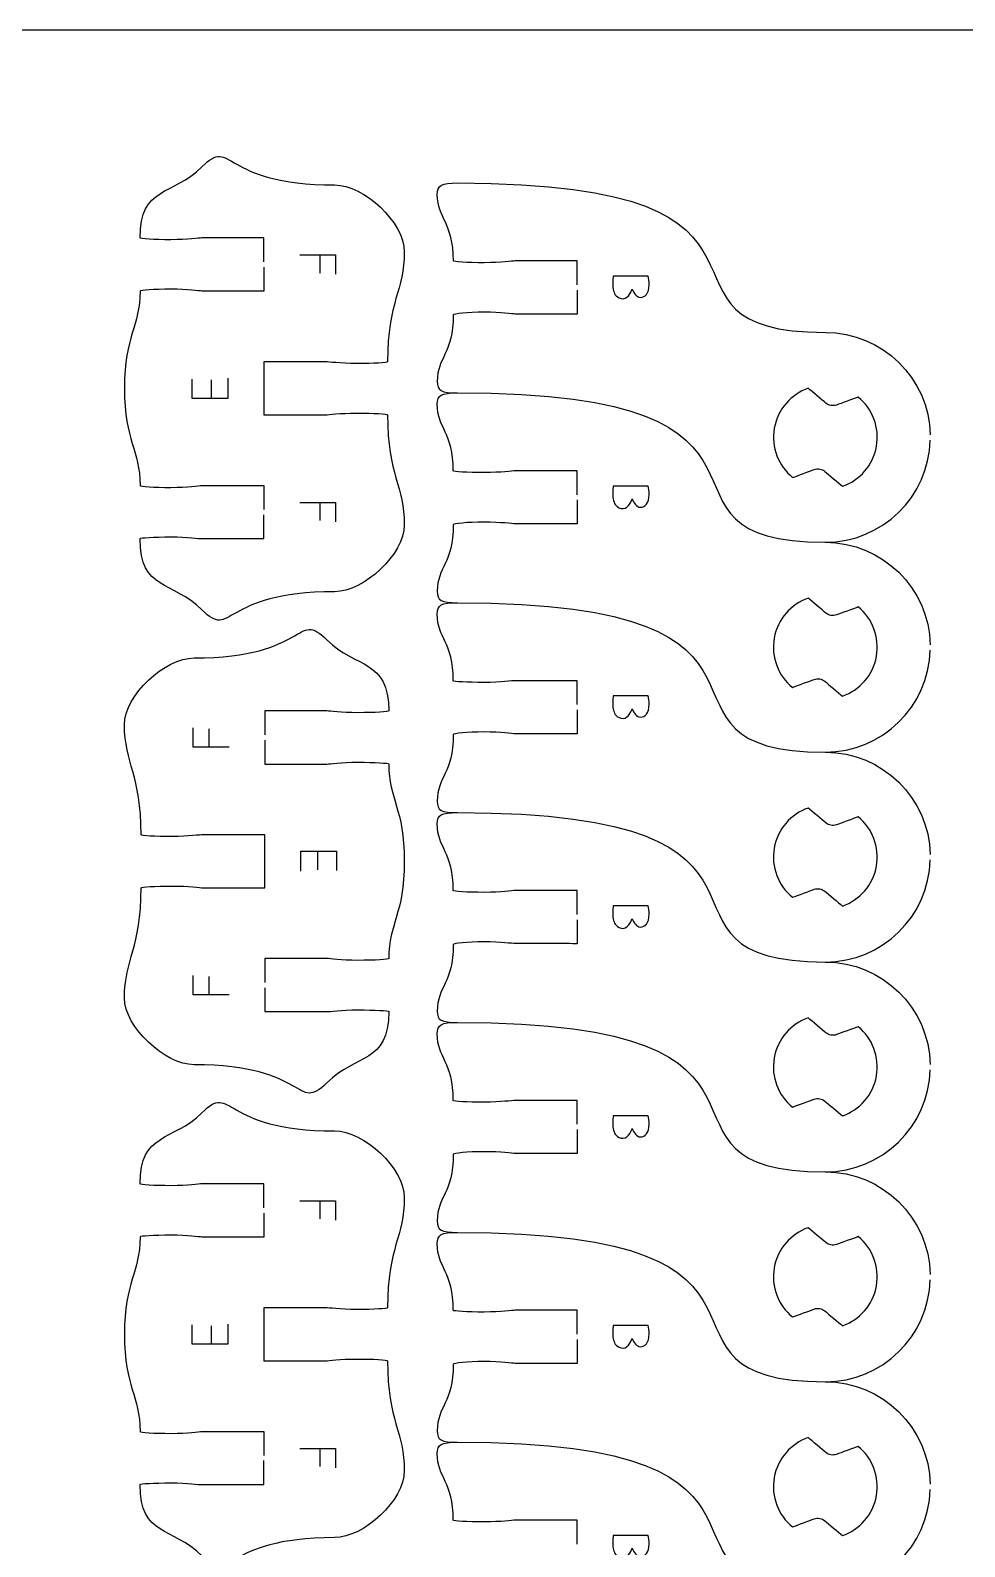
# Model space of a CAD drawing. Extents: x 0 to 300, y 0 to 300.
# Drawn here: x 180.5 to 233.3, y 214.4 to 300.1 of the extents above; entities that cross this region are included whole.
import ezdxf

# ---------------------------------------------------------------- set-up
doc = ezdxf.new("R2010")
doc.units = 0
doc.header["$MEASUREMENT"] = 0
doc.layers.add('DEFAULT', color=7, linetype='CONTINUOUS')

msp = doc.modelspace()

# ---------------------------------------------------------------- linework, layer by layer
at = {"layer": 'DEFAULT', "color": 1}
msp.add_lwpolyline([(294.852, 300.1), (5.151, 300.1)], dxfattribs=at)
at = {"layer": 'DEFAULT', "color": 250}
for points in [[(195.728, 287.403), (197.75, 287.403), (197.75, 286.315)], [(196.859, 287.403), (196.859, 286.377)], [(191.666, 280.426), (191.666, 279.29), (189.645, 279.29), (189.645, 280.382)], [(190.718, 280.337), (190.718, 279.29)], [(195.728, 273.401), (197.75, 273.401), (197.75, 272.313)], [(196.859, 273.401), (196.859, 272.376)], [(191.732, 259.571), (189.712, 259.571), (189.712, 260.66)], [(190.602, 259.571), (190.602, 260.597)], [(195.795, 252.546), (195.795, 253.682), (197.816, 253.682), (197.816, 252.591)], [(196.743, 252.636), (196.743, 253.682)], [(191.732, 245.569), (189.712, 245.569), (189.712, 246.658)], [(190.602, 245.569), (190.602, 246.595)], [(195.728, 233.912), (197.75, 233.912), (197.75, 232.824)], [(196.859, 233.912), (196.859, 232.886)], [(191.666, 226.935), (191.666, 225.799), (189.645, 225.799), (189.645, 226.891)], [(190.718, 226.845), (190.718, 225.799)], [(195.728, 219.91), (197.75, 219.91), (197.75, 218.822)], [(196.859, 219.91), (196.859, 218.885)]]:
    msp.add_lwpolyline(points, dxfattribs=at)
at = {"layer": 'DEFAULT', "color": 1}
for points, knots in [([(193.697, 287.012), (193.697, 287.461), (193.697, 287.91), (193.697, 288.359), (192.531, 288.359), (191.364, 288.359), (190.198, 288.359), (190.021, 288.359), (189.415, 288.26), (188.448, 288.26), (187.481, 288.26), (186.698, 288.303), (186.698, 288.359), (186.698, 291.312), (188.554, 290.737), (190.198, 292.381), (191.955, 294.138), (191.196, 291.358), (197.698, 291.358), (199.356, 291.358), (201.642, 289.241), (201.642, 287.583), (201.642, 285.357), (200.696, 284.8), (200.696, 281.357), (200.696, 281.304), (199.913, 281.258), (198.947, 281.258), (197.98, 281.258), (197.373, 281.357), (197.197, 281.357), (196.03, 281.357), (194.864, 281.357), (193.697, 281.357), (193.697, 280.357), (193.697, 279.358), (193.697, 278.358), (194.864, 278.358), (196.03, 278.358), (197.197, 278.358), (197.373, 278.358), (197.98, 278.457), (198.947, 278.457), (199.913, 278.457), (200.696, 278.414), (200.696, 278.358), (200.696, 274.915), (201.642, 274.358), (201.642, 272.131), (201.642, 270.473), (199.356, 268.357), (197.698, 268.357), (191.196, 268.357), (191.955, 265.577), (190.198, 267.334), (188.554, 268.978), (186.698, 268.406), (186.698, 271.355), (186.698, 271.412), (187.481, 271.454), (188.448, 271.454), (189.415, 271.454), (190.021, 271.355), (190.198, 271.355), (191.364, 271.355), (192.531, 271.355), (193.697, 271.355), (193.697, 271.807), (193.697, 272.258), (193.697, 272.71)], [0, 0, 0, 0, 3.82, 3.82, 3.82, 13.74, 13.74, 13.74, 14.74, 14.74, 14.74, 15.74, 15.74, 15.74, 16.74, 16.74, 16.74, 17.74, 17.74, 17.74, 18.74, 18.74, 18.74, 19.74, 19.74, 19.74, 20.74, 20.74, 20.74, 21.74, 21.74, 21.74, 31.66, 31.66, 31.66, 40.16, 40.16, 40.16, 50.08, 50.08, 50.08, 51.08, 51.08, 51.08, 52.08, 52.08, 52.08, 53.08, 53.08, 53.08, 54.08, 54.08, 54.08, 55.08, 55.08, 55.08, 56.08, 56.08, 56.08, 57.08, 57.08, 57.08, 58.08, 58.08, 58.08, 68, 68, 68, 71.84, 71.84, 71.84, 71.84]), ([(211.414, 285.71), (211.414, 286.159), (211.414, 286.608), (211.414, 287.058), (210.248, 287.058), (209.081, 287.058), (207.915, 287.058), (207.738, 287.058), (207.135, 286.959), (206.161, 286.959), (205.195, 286.959), (204.415, 287.005), (204.415, 287.058), (204.415, 289.269), (203.508, 289.432), (203.508, 290.825), (203.508, 291.344), (203.734, 291.467), (204.655, 291.467), (225.927, 291.467), (214.025, 283.022), (225.448, 283.018), (228.672, 283.018), (231.311, 280.429), (231.378, 277.222)], [0, 0, 0, 0, 3.82, 3.82, 3.82, 13.74, 13.74, 13.74, 14.74, 14.74, 14.74, 15.74, 15.74, 15.74, 16.74, 16.74, 16.74, 17.74, 17.74, 17.74, 18.74, 18.74, 18.74, 19.74, 19.74, 19.74, 19.74]), ([(193.697, 286.712), (193.697, 286.26), (193.697, 285.809), (193.697, 285.357), (192.531, 285.357), (191.364, 285.357), (190.198, 285.357), (190.021, 285.357), (189.415, 285.459), (188.448, 285.459), (187.481, 285.459), (186.698, 285.414), (186.698, 285.357), (186.698, 283.311), (185.82, 282.898), (185.82, 279.857), (185.82, 276.816), (186.698, 276.404), (186.698, 274.358), (186.698, 274.301), (187.481, 274.255), (188.448, 274.255), (189.415, 274.255), (190.021, 274.358), (190.198, 274.358), (191.364, 274.358), (192.531, 274.358), (193.697, 274.358), (193.697, 273.908), (193.697, 273.459), (193.697, 273.01)], [0, 0, 0, 0, 3.84, 3.84, 3.84, 13.76, 13.76, 13.76, 14.76, 14.76, 14.76, 15.76, 15.76, 15.76, 16.76, 16.76, 16.76, 17.76, 17.76, 17.76, 18.76, 18.76, 18.76, 19.76, 19.76, 19.76, 29.68, 29.68, 29.68, 33.5, 33.5, 33.5, 33.5]), ([(211.414, 285.41), (211.414, 284.958), (211.414, 284.507), (211.414, 284.055), (211.414, 284.055), (208.79, 284.059), (207.915, 284.059), (207.738, 284.059), (207.128, 284.158), (206.161, 284.161), (205.202, 284.158), (204.422, 284.069), (204.412, 284.01), (204.412, 281.801), (203.505, 281.639), (203.505, 280.245), (203.505, 279.723), (203.731, 279.6), (204.651, 279.6), (225.924, 279.6), (214.021, 271.154), (225.451, 271.151), (228.669, 271.151), (231.293, 273.726), (231.378, 276.922)], [0, 0, 0, 0, 3.84, 3.84, 3.84, 4.84, 4.84, 4.84, 5.84, 5.84, 5.84, 6.84, 6.84, 6.84, 7.84, 7.84, 7.84, 8.84, 8.84, 8.84, 9.86, 9.86, 9.86, 10.86, 10.86, 10.86, 10.86]), ([(211.411, 273.842), (211.411, 274.292), (211.411, 274.741), (211.411, 275.19), (210.244, 275.19), (209.078, 275.19), (207.911, 275.19), (207.735, 275.19), (207.131, 275.091), (206.158, 275.091), (205.191, 275.091), (204.412, 275.137), (204.412, 275.19), (204.412, 277.402), (203.505, 277.564), (203.505, 278.958), (203.505, 279.476), (203.731, 279.6), (204.651, 279.6)], [0, 0, 0, 0, 3.82, 3.82, 3.82, 13.74, 13.74, 13.74, 14.74, 14.74, 14.74, 15.74, 15.74, 15.74, 16.74, 16.74, 16.74, 17.74, 17.74, 17.74, 17.74]), ([(222.559, 277.598), (222.75, 278.677), (223.508, 279.517), (224.478, 279.859), (224.704, 279.669), (225.286, 279.182), (225.48, 279.016), (225.646, 278.878), (225.875, 278.84), (226.08, 278.91), (226.32, 279.002), (227.039, 279.259), (227.311, 279.358), (228.101, 278.709), (228.528, 277.658), (228.338, 276.578), (228.147, 275.492), (227.385, 274.652), (226.415, 274.317), (226.193, 274.504), (225.611, 274.991), (225.417, 275.157), (225.251, 275.294), (225.022, 275.336), (224.817, 275.262), (224.577, 275.174), (223.872, 274.917), (223.593, 274.814), (222.796, 275.463), (222.365, 276.515), (222.559, 277.598)], [1, 1, 1, 1, 2, 2, 2, 3, 3, 3, 4, 4, 4, 5, 5, 5, 6, 6, 6, 7, 7, 7, 8, 8, 8, 9, 9, 9, 10, 10, 10, 11, 11, 11, 11]), ([(211.411, 273.543), (211.411, 273.091), (211.411, 272.639), (211.411, 272.188), (211.411, 272.188), (208.786, 272.191), (207.911, 272.191), (207.735, 272.191), (207.124, 272.29), (206.158, 272.294), (205.198, 272.29), (204.419, 272.202), (204.408, 272.142), (204.408, 269.934), (203.501, 269.771), (203.501, 268.378), (203.501, 267.856), (203.727, 267.732), (204.648, 267.732), (225.92, 267.732), (214.018, 259.287), (225.448, 259.283), (228.665, 259.283), (231.29, 261.859), (231.374, 265.055)], [0, 0, 0, 0, 3.84, 3.84, 3.84, 4.84, 4.84, 4.84, 5.84, 5.84, 5.84, 6.84, 6.84, 6.84, 7.84, 7.84, 7.84, 8.84, 8.84, 8.84, 9.86, 9.86, 9.86, 10.86, 10.86, 10.86, 10.86]), ([(225.444, 271.151), (225.447, 271.151), (225.449, 271.151), (225.451, 271.151), (228.672, 271.147), (231.307, 268.558), (231.374, 265.355)], [0, 0, 0, 0, 0.02, 0.02, 0.02, 1.02, 1.02, 1.02, 1.02]), ([(211.411, 261.975), (211.411, 262.424), (211.411, 262.873), (211.411, 263.323), (210.244, 263.323), (209.078, 263.323), (207.911, 263.323), (207.735, 263.323), (207.131, 263.224), (206.158, 263.224), (205.191, 263.224), (204.412, 263.27), (204.412, 263.323), (204.412, 265.535), (203.505, 265.697), (203.505, 267.09), (203.505, 267.609), (203.731, 267.732), (204.651, 267.732)], [0, 0, 0, 0, 3.82, 3.82, 3.82, 13.74, 13.74, 13.74, 14.74, 14.74, 14.74, 15.74, 15.74, 15.74, 16.74, 16.74, 16.74, 17.74, 17.74, 17.74, 17.74]), ([(222.556, 265.73), (222.746, 266.81), (223.505, 267.649), (224.475, 267.992), (224.701, 267.801), (225.283, 267.314), (225.477, 267.148), (225.642, 267.011), (225.872, 266.972), (226.076, 267.043), (226.316, 267.134), (227.036, 267.392), (227.308, 267.491), (228.098, 266.842), (228.525, 265.79), (228.334, 264.711), (228.144, 263.624), (227.382, 262.785), (226.412, 262.449), (226.189, 262.636), (225.607, 263.123), (225.413, 263.289), (225.247, 263.427), (225.018, 263.469), (224.813, 263.395), (224.574, 263.307), (223.868, 263.049), (223.589, 262.947), (222.792, 263.596), (222.362, 264.647), (222.556, 265.73)], [1, 1, 1, 1, 2, 2, 2, 3, 3, 3, 4, 4, 4, 5, 5, 5, 6, 6, 6, 7, 7, 7, 8, 8, 8, 9, 9, 9, 10, 10, 10, 11, 11, 11, 11]), ([(193.764, 245.964), (193.764, 245.513), (193.764, 245.061), (193.764, 244.61), (194.931, 244.61), (196.097, 244.61), (197.264, 244.61), (197.44, 244.61), (198.047, 244.709), (199.014, 244.709), (199.98, 244.709), (200.763, 244.666), (200.763, 244.61), (200.763, 241.661), (198.908, 242.232), (197.264, 240.588), (195.507, 238.831), (196.266, 241.611), (189.764, 241.611), (188.106, 241.611), (185.82, 243.728), (185.82, 245.386), (185.82, 247.612), (186.765, 248.169), (186.765, 251.612), (186.765, 251.665), (187.548, 251.711), (188.515, 251.711), (189.482, 251.711), (190.088, 251.612), (190.265, 251.612), (191.431, 251.612), (192.598, 251.612), (193.764, 251.612), (193.764, 252.612), (193.764, 253.612), (193.764, 254.611), (192.598, 254.611), (191.431, 254.611), (190.265, 254.611), (190.088, 254.611), (189.482, 254.512), (188.515, 254.512), (187.548, 254.512), (186.765, 254.555), (186.765, 254.611), (186.765, 258.054), (185.82, 258.612), (185.82, 260.838), (185.82, 262.496), (188.106, 264.612), (189.764, 264.612), (196.266, 264.612), (195.507, 267.392), (197.264, 265.635), (198.908, 263.991), (200.763, 264.566), (200.763, 261.614), (200.763, 261.557), (199.98, 261.515), (199.014, 261.515), (198.047, 261.515), (197.44, 261.614), (197.264, 261.614), (196.097, 261.614), (194.931, 261.614), (193.764, 261.614), (193.764, 261.164), (193.764, 260.715), (193.764, 260.266)], [0, 0, 0, 0, 3.84, 3.84, 3.84, 13.76, 13.76, 13.76, 14.76, 14.76, 14.76, 15.76, 15.76, 15.76, 16.76, 16.76, 16.76, 17.76, 17.76, 17.76, 18.76, 18.76, 18.76, 19.76, 19.76, 19.76, 20.76, 20.76, 20.76, 21.76, 21.76, 21.76, 31.68, 31.68, 31.68, 40.18, 40.18, 40.18, 50.1, 50.1, 50.1, 51.1, 51.1, 51.1, 52.1, 52.1, 52.1, 53.1, 53.1, 53.1, 54.1, 54.1, 54.1, 55.1, 55.1, 55.1, 56.1, 56.1, 56.1, 57.1, 57.1, 57.1, 58.1, 58.1, 58.1, 68.02, 68.02, 68.02, 71.84, 71.84, 71.84, 71.84]), ([(211.411, 261.675), (211.411, 261.224), (211.411, 260.772), (211.411, 260.32), (211.411, 260.32), (208.786, 260.324), (207.911, 260.324), (207.735, 260.324), (207.124, 260.423), (206.158, 260.426), (205.198, 260.423), (204.419, 260.335), (204.408, 260.275), (204.408, 258.066), (203.501, 257.904), (203.501, 256.51), (203.501, 255.988), (203.727, 255.865), (204.648, 255.865), (225.92, 255.865), (214.018, 247.419), (225.448, 247.416), (228.665, 247.416), (231.29, 249.991), (231.374, 253.187)], [0, 0, 0, 0, 3.84, 3.84, 3.84, 4.84, 4.84, 4.84, 5.84, 5.84, 5.84, 6.84, 6.84, 6.84, 7.84, 7.84, 7.84, 8.84, 8.84, 8.84, 9.86, 9.86, 9.86, 10.86, 10.86, 10.86, 10.86]), ([(193.764, 259.966), (193.764, 259.515), (193.764, 259.063), (193.764, 258.612), (194.931, 258.612), (196.097, 258.612), (197.264, 258.612), (197.44, 258.612), (198.047, 258.714), (199.014, 258.714), (199.98, 258.714), (200.763, 258.668), (200.763, 258.612), (200.763, 256.565), (201.642, 256.153), (201.642, 253.112), (201.642, 250.071), (200.763, 249.658), (200.763, 247.612), (200.763, 247.555), (199.98, 247.51), (199.014, 247.51), (198.047, 247.51), (197.44, 247.612), (197.264, 247.612), (196.097, 247.612), (194.931, 247.612), (193.764, 247.612), (193.764, 247.163), (193.764, 246.714), (193.764, 246.264)], [0, 0, 0, 0, 3.84, 3.84, 3.84, 13.76, 13.76, 13.76, 14.76, 14.76, 14.76, 15.76, 15.76, 15.76, 16.76, 16.76, 16.76, 17.76, 17.76, 17.76, 18.76, 18.76, 18.76, 19.76, 19.76, 19.76, 29.68, 29.68, 29.68, 33.5, 33.5, 33.5, 33.5]), ([(225.444, 259.283), (225.447, 259.283), (225.449, 259.283), (225.451, 259.283), (228.672, 259.28), (231.307, 256.69), (231.374, 253.487)], [0, 0, 0, 0, 0.02, 0.02, 0.02, 1.02, 1.02, 1.02, 1.02]), ([(211.411, 250.108), (211.411, 250.557), (211.411, 251.006), (211.411, 251.455), (210.244, 251.455), (209.078, 251.455), (207.911, 251.455), (207.735, 251.455), (207.131, 251.356), (206.158, 251.356), (205.191, 251.356), (204.412, 251.402), (204.412, 251.455), (204.412, 253.667), (203.505, 253.829), (203.505, 255.223), (203.505, 255.741), (203.731, 255.865), (204.651, 255.865)], [0, 0, 0, 0, 3.82, 3.82, 3.82, 13.74, 13.74, 13.74, 14.74, 14.74, 14.74, 15.74, 15.74, 15.74, 16.74, 16.74, 16.74, 17.74, 17.74, 17.74, 17.74]), ([(222.556, 253.863), (222.746, 254.942), (223.505, 255.782), (224.475, 256.124), (224.701, 255.934), (225.283, 255.447), (225.477, 255.281), (225.642, 255.143), (225.872, 255.105), (226.076, 255.175), (226.316, 255.267), (227.036, 255.524), (227.308, 255.623), (228.098, 254.974), (228.525, 253.923), (228.334, 252.843), (228.144, 251.757), (227.382, 250.917), (226.412, 250.582), (226.189, 250.769), (225.607, 251.256), (225.413, 251.422), (225.247, 251.559), (225.018, 251.602), (224.813, 251.527), (224.574, 251.439), (223.868, 251.182), (223.589, 251.079), (222.792, 251.729), (222.362, 252.78), (222.556, 253.863)], [1, 1, 1, 1, 2, 2, 2, 3, 3, 3, 4, 4, 4, 5, 5, 5, 6, 6, 6, 7, 7, 7, 8, 8, 8, 9, 9, 9, 10, 10, 10, 11, 11, 11, 11]), ([(211.411, 249.808), (211.411, 249.356), (211.411, 248.905), (211.411, 248.453), (211.411, 248.453), (208.786, 248.457), (207.911, 248.457), (207.735, 248.457), (207.124, 248.555), (206.158, 248.559), (205.198, 248.555), (204.419, 248.467), (204.408, 248.407), (204.408, 246.199), (203.501, 246.037), (203.501, 244.643), (203.501, 244.121), (203.727, 243.997), (204.648, 243.997), (225.92, 243.997), (214.018, 235.552), (225.448, 235.548), (228.665, 235.548), (231.29, 238.124), (231.374, 241.32)], [0, 0, 0, 0, 3.84, 3.84, 3.84, 4.84, 4.84, 4.84, 5.84, 5.84, 5.84, 6.84, 6.84, 6.84, 7.84, 7.84, 7.84, 8.84, 8.84, 8.84, 9.86, 9.86, 9.86, 10.86, 10.86, 10.86, 10.86]), ([(225.444, 247.416), (225.447, 247.416), (225.449, 247.416), (225.451, 247.416), (228.672, 247.412), (231.307, 244.823), (231.374, 241.62)], [0, 0, 0, 0, 0.02, 0.02, 0.02, 1.02, 1.02, 1.02, 1.02]), ([(211.411, 238.24), (211.411, 238.689), (211.411, 239.139), (211.411, 239.588), (210.244, 239.588), (209.078, 239.588), (207.911, 239.588), (207.735, 239.588), (207.131, 239.489), (206.158, 239.489), (205.191, 239.489), (204.412, 239.535), (204.412, 239.588), (204.412, 241.8), (203.505, 241.962), (203.505, 243.355), (203.505, 243.874), (203.731, 243.997), (204.651, 243.997)], [0, 0, 0, 0, 3.82, 3.82, 3.82, 13.74, 13.74, 13.74, 14.74, 14.74, 14.74, 15.74, 15.74, 15.74, 16.74, 16.74, 16.74, 17.74, 17.74, 17.74, 17.74]), ([(222.556, 241.995), (222.746, 243.075), (223.505, 243.915), (224.475, 244.257), (224.701, 244.066), (225.283, 243.579), (225.477, 243.414), (225.642, 243.276), (225.872, 243.237), (226.076, 243.308), (226.316, 243.399), (227.036, 243.657), (227.308, 243.756), (228.098, 243.107), (228.525, 242.055), (228.334, 240.976), (228.144, 239.889), (227.382, 239.05), (226.412, 238.715), (226.189, 238.902), (225.607, 239.388), (225.413, 239.554), (225.247, 239.692), (225.018, 239.734), (224.813, 239.66), (224.574, 239.572), (223.868, 239.314), (223.589, 239.212), (222.792, 239.861), (222.362, 240.912), (222.556, 241.995)], [1, 1, 1, 1, 2, 2, 2, 3, 3, 3, 4, 4, 4, 5, 5, 5, 6, 6, 6, 7, 7, 7, 8, 8, 8, 9, 9, 9, 10, 10, 10, 11, 11, 11, 11]), ([(193.697, 233.521), (193.697, 233.97), (193.697, 234.419), (193.697, 234.868), (192.531, 234.868), (191.364, 234.868), (190.198, 234.868), (190.021, 234.868), (189.415, 234.769), (188.448, 234.769), (187.481, 234.769), (186.698, 234.812), (186.698, 234.868), (186.698, 237.821), (188.554, 237.246), (190.198, 238.89), (191.955, 240.647), (191.196, 237.867), (197.698, 237.867), (199.356, 237.867), (201.642, 235.75), (201.642, 234.092), (201.642, 231.866), (200.696, 231.309), (200.696, 227.866), (200.696, 227.813), (199.913, 227.767), (198.947, 227.767), (197.98, 227.767), (197.373, 227.866), (197.197, 227.866), (196.03, 227.866), (194.864, 227.866), (193.697, 227.866), (193.697, 226.866), (193.697, 225.866), (193.697, 224.867), (194.864, 224.867), (196.03, 224.867), (197.197, 224.867), (197.373, 224.867), (197.98, 224.966), (198.947, 224.966), (199.913, 224.966), (200.696, 224.923), (200.696, 224.867), (200.696, 221.424), (201.642, 220.866), (201.642, 218.64), (201.642, 216.982), (199.356, 214.866), (197.698, 214.866), (191.196, 214.866), (191.955, 212.086), (190.198, 213.843), (188.554, 215.487), (186.698, 214.915), (186.698, 217.864), (186.698, 217.921), (187.481, 217.963), (188.448, 217.963), (189.415, 217.963), (190.021, 217.864), (190.198, 217.864), (191.364, 217.864), (192.531, 217.864), (193.697, 217.864), (193.697, 218.316), (193.697, 218.767), (193.697, 219.219)], [0, 0, 0, 0, 3.82, 3.82, 3.82, 13.74, 13.74, 13.74, 14.74, 14.74, 14.74, 15.74, 15.74, 15.74, 16.74, 16.74, 16.74, 17.74, 17.74, 17.74, 18.74, 18.74, 18.74, 19.74, 19.74, 19.74, 20.74, 20.74, 20.74, 21.74, 21.74, 21.74, 31.66, 31.66, 31.66, 40.16, 40.16, 40.16, 50.08, 50.08, 50.08, 51.08, 51.08, 51.08, 52.08, 52.08, 52.08, 53.08, 53.08, 53.08, 54.08, 54.08, 54.08, 55.08, 55.08, 55.08, 56.08, 56.08, 56.08, 57.08, 57.08, 57.08, 58.08, 58.08, 58.08, 68, 68, 68, 71.84, 71.84, 71.84, 71.84]), ([(211.411, 237.94), (211.411, 237.489), (211.411, 237.037), (211.411, 236.586), (211.411, 236.586), (208.786, 236.589), (207.911, 236.589), (207.735, 236.589), (207.124, 236.688), (206.158, 236.691), (205.198, 236.688), (204.419, 236.6), (204.408, 236.54), (204.408, 234.331), (203.501, 234.169), (203.501, 232.776), (203.501, 232.253), (203.727, 232.13), (204.648, 232.13), (225.92, 232.13), (214.018, 223.685), (225.448, 223.681), (228.665, 223.681), (231.29, 226.256), (231.374, 229.452)], [0, 0, 0, 0, 3.84, 3.84, 3.84, 4.84, 4.84, 4.84, 5.84, 5.84, 5.84, 6.84, 6.84, 6.84, 7.84, 7.84, 7.84, 8.84, 8.84, 8.84, 9.86, 9.86, 9.86, 10.86, 10.86, 10.86, 10.86]), ([(225.444, 235.548), (225.447, 235.548), (225.449, 235.548), (225.451, 235.548), (228.672, 235.545), (231.307, 232.956), (231.374, 229.752)], [0, 0, 0, 0, 0.02, 0.02, 0.02, 1.02, 1.02, 1.02, 1.02]), ([(193.697, 233.221), (193.697, 232.769), (193.697, 232.318), (193.697, 231.866), (192.531, 231.866), (191.364, 231.866), (190.198, 231.866), (190.021, 231.866), (189.415, 231.968), (188.448, 231.968), (187.481, 231.968), (186.698, 231.922), (186.698, 231.866), (186.698, 229.82), (185.82, 229.407), (185.82, 226.366), (185.82, 223.325), (186.698, 222.913), (186.698, 220.866), (186.698, 220.81), (187.481, 220.764), (188.448, 220.764), (189.415, 220.764), (190.021, 220.866), (190.198, 220.866), (191.364, 220.866), (192.531, 220.866), (193.697, 220.866), (193.697, 220.417), (193.697, 219.968), (193.697, 219.519)], [0, 0, 0, 0, 3.84, 3.84, 3.84, 13.76, 13.76, 13.76, 14.76, 14.76, 14.76, 15.76, 15.76, 15.76, 16.76, 16.76, 16.76, 17.76, 17.76, 17.76, 18.76, 18.76, 18.76, 19.76, 19.76, 19.76, 29.68, 29.68, 29.68, 33.5, 33.5, 33.5, 33.5]), ([(222.556, 230.128), (222.746, 231.207), (223.505, 232.047), (224.475, 232.389), (224.701, 232.199), (225.283, 231.712), (225.477, 231.546), (225.642, 231.409), (225.872, 231.37), (226.076, 231.44), (226.316, 231.532), (227.036, 231.79), (227.308, 231.888), (228.098, 231.239), (228.525, 230.188), (228.334, 229.108), (228.144, 228.022), (227.382, 227.182), (226.412, 226.847), (226.189, 227.034), (225.607, 227.521), (225.413, 227.687), (225.247, 227.824), (225.018, 227.867), (224.813, 227.793), (224.574, 227.704), (223.868, 227.447), (223.589, 227.345), (222.792, 227.994), (222.362, 229.045), (222.556, 230.128)], [1, 1, 1, 1, 2, 2, 2, 3, 3, 3, 4, 4, 4, 5, 5, 5, 6, 6, 6, 7, 7, 7, 8, 8, 8, 9, 9, 9, 10, 10, 10, 11, 11, 11, 11]), ([(211.411, 226.373), (211.411, 226.822), (211.411, 227.271), (211.411, 227.72), (210.244, 227.72), (209.078, 227.72), (207.911, 227.72), (207.735, 227.72), (207.131, 227.622), (206.158, 227.622), (205.191, 227.622), (204.412, 227.667), (204.412, 227.72), (204.412, 229.932), (203.505, 230.094), (203.505, 231.488), (203.505, 232.007), (203.731, 232.13), (204.651, 232.13)], [0, 0, 0, 0, 3.82, 3.82, 3.82, 13.74, 13.74, 13.74, 14.74, 14.74, 14.74, 15.74, 15.74, 15.74, 16.74, 16.74, 16.74, 17.74, 17.74, 17.74, 17.74]), ([(211.411, 226.073), (211.411, 225.621), (211.411, 225.17), (211.411, 224.718), (211.411, 224.718), (208.786, 224.722), (207.911, 224.722), (207.735, 224.722), (207.124, 224.82), (206.158, 224.824), (205.198, 224.82), (204.419, 224.732), (204.408, 224.672), (204.408, 222.464), (203.501, 222.302), (203.501, 220.908), (203.501, 220.386), (203.727, 220.263), (204.648, 220.263), (225.92, 220.263), (214.018, 211.817), (225.448, 211.814), (228.665, 211.814), (231.29, 214.389), (231.374, 217.585)], [0, 0, 0, 0, 3.84, 3.84, 3.84, 4.84, 4.84, 4.84, 5.84, 5.84, 5.84, 6.84, 6.84, 6.84, 7.84, 7.84, 7.84, 8.84, 8.84, 8.84, 9.86, 9.86, 9.86, 10.86, 10.86, 10.86, 10.86]), ([(225.444, 223.681), (225.447, 223.681), (225.449, 223.681), (225.451, 223.681), (228.672, 223.677), (231.307, 221.088), (231.374, 217.885)], [0, 0, 0, 0, 0.02, 0.02, 0.02, 1.02, 1.02, 1.02, 1.02]), ([(222.556, 218.261), (222.746, 219.34), (223.505, 220.18), (224.475, 220.522), (224.701, 220.331), (225.283, 219.845), (225.477, 219.679), (225.642, 219.541), (225.872, 219.502), (226.076, 219.573), (226.316, 219.665), (227.036, 219.922), (227.308, 220.021), (228.098, 219.372), (228.525, 218.321), (228.334, 217.241), (228.144, 216.154), (227.382, 215.315), (226.412, 214.98), (226.189, 215.167), (225.607, 215.654), (225.413, 215.819), (225.247, 215.957), (225.018, 215.999), (224.813, 215.925), (224.574, 215.837), (223.868, 215.579), (223.589, 215.477), (222.792, 216.126), (222.362, 217.178), (222.556, 218.261)], [1, 1, 1, 1, 2, 2, 2, 3, 3, 3, 4, 4, 4, 5, 5, 5, 6, 6, 6, 7, 7, 7, 8, 8, 8, 9, 9, 9, 10, 10, 10, 11, 11, 11, 11]), ([(211.411, 214.505), (211.411, 214.954), (211.411, 215.404), (211.411, 215.853), (210.244, 215.853), (209.078, 215.853), (207.911, 215.853), (207.735, 215.853), (207.131, 215.754), (206.158, 215.754), (205.191, 215.754), (204.412, 215.8), (204.412, 215.853), (204.412, 218.065), (203.505, 218.227), (203.505, 219.621), (203.505, 220.139), (203.731, 220.263), (204.651, 220.263)], [0, 0, 0, 0, 3.82, 3.82, 3.82, 13.74, 13.74, 13.74, 14.74, 14.74, 14.74, 15.74, 15.74, 15.74, 16.74, 16.74, 16.74, 17.74, 17.74, 17.74, 17.74])]:
    msp.add_open_spline(points, degree=3, knots=knots, dxfattribs=at)
at = {"layer": 'DEFAULT', "color": 250}
for points in [[(215.438, 286.196), (215.462, 286.082), (215.48, 285.902), (215.48, 285.72), (215.48, 285.459), (215.435, 285.291), (215.333, 285.165), (215.255, 285.06), (215.135, 284.997), (214.976, 284.997), (214.782, 284.997), (214.611, 285.254), (214.533, 285.467), (214.533, 285.467), (214.32, 284.922), (214.02, 284.922), (213.846, 284.922), (213.714, 284.991), (213.615, 285.093), (213.486, 285.234), (213.426, 285.462), (213.426, 285.792), (213.426, 285.972), (213.438, 286.109), (213.45, 286.196), (214.113, 286.196), (214.776, 286.196), (215.438, 286.196)], [(215.438, 274.329), (215.462, 274.215), (215.48, 274.035), (215.48, 273.852), (215.48, 273.591), (215.435, 273.423), (215.333, 273.297), (215.255, 273.193), (215.135, 273.13), (214.976, 273.13), (214.782, 273.13), (214.611, 273.386), (214.533, 273.599), (214.533, 273.599), (214.32, 273.055), (214.02, 273.055), (213.846, 273.055), (213.714, 273.123), (213.615, 273.226), (213.486, 273.366), (213.426, 273.594), (213.426, 273.924), (213.426, 274.104), (213.438, 274.242), (213.45, 274.329), (214.113, 274.329), (214.776, 274.329), (215.438, 274.329)], [(215.438, 262.461), (215.462, 262.347), (215.48, 262.168), (215.48, 261.985), (215.48, 261.724), (215.435, 261.556), (215.333, 261.43), (215.255, 261.325), (215.135, 261.262), (214.976, 261.262), (214.782, 261.262), (214.611, 261.519), (214.533, 261.732), (214.533, 261.732), (214.32, 261.187), (214.02, 261.187), (213.846, 261.187), (213.714, 261.256), (213.615, 261.358), (213.486, 261.499), (213.426, 261.727), (213.426, 262.057), (213.426, 262.237), (213.438, 262.374), (213.45, 262.461), (214.113, 262.461), (214.776, 262.461), (215.438, 262.461)], [(215.438, 250.594), (215.462, 250.48), (215.48, 250.3), (215.48, 250.117), (215.48, 249.856), (215.435, 249.688), (215.333, 249.562), (215.255, 249.458), (215.135, 249.395), (214.976, 249.395), (214.782, 249.395), (214.611, 249.651), (214.533, 249.864), (214.533, 249.864), (214.32, 249.32), (214.02, 249.32), (213.846, 249.32), (213.714, 249.389), (213.615, 249.491), (213.486, 249.632), (213.426, 249.859), (213.426, 250.189), (213.426, 250.369), (213.438, 250.507), (213.45, 250.594), (214.113, 250.594), (214.776, 250.594), (215.438, 250.594)], [(215.438, 238.727), (215.462, 238.613), (215.48, 238.433), (215.48, 238.25), (215.48, 237.989), (215.435, 237.821), (215.333, 237.695), (215.255, 237.59), (215.135, 237.527), (214.976, 237.527), (214.782, 237.527), (214.611, 237.784), (214.533, 237.997), (214.533, 237.997), (214.32, 237.452), (214.02, 237.452), (213.846, 237.452), (213.714, 237.521), (213.615, 237.623), (213.486, 237.764), (213.426, 237.992), (213.426, 238.322), (213.426, 238.502), (213.438, 238.639), (213.45, 238.727), (214.113, 238.727), (214.776, 238.727), (215.438, 238.727)], [(215.438, 226.859), (215.462, 226.745), (215.48, 226.565), (215.48, 226.382), (215.48, 226.121), (215.435, 225.953), (215.333, 225.828), (215.255, 225.723), (215.135, 225.66), (214.976, 225.66), (214.782, 225.66), (214.611, 225.916), (214.533, 226.13), (214.533, 226.13), (214.32, 225.585), (214.02, 225.585), (213.846, 225.585), (213.714, 225.654), (213.615, 225.756), (213.486, 225.897), (213.426, 226.125), (213.426, 226.454), (213.426, 226.634), (213.438, 226.772), (213.45, 226.859), (214.113, 226.859), (214.776, 226.859), (215.438, 226.859)], [(215.438, 214.992), (215.462, 214.878), (215.48, 214.698), (215.48, 214.515), (215.48, 214.254), (215.435, 214.086), (215.333, 213.96), (215.255, 213.855), (215.135, 213.793), (214.976, 213.793), (214.782, 213.793), (214.611, 214.049), (214.533, 214.262), (214.533, 214.262), (214.32, 213.717), (214.02, 213.717), (213.846, 213.717), (213.714, 213.787), (213.615, 213.888), (213.486, 214.029), (213.426, 214.257), (213.426, 214.587), (213.426, 214.767), (213.438, 214.904), (213.45, 214.992), (214.113, 214.992), (214.776, 214.992), (215.438, 214.992)]]:
    msp.add_open_spline(points, degree=3, knots=[5.635, 5.635, 5.635, 5.635, 6.635, 6.635, 6.635, 7.635, 7.635, 7.635, 8.635, 8.635, 8.635, 9.635, 9.635, 9.635, 10.635, 10.635, 10.635, 11.635, 11.635, 11.635, 12.635, 12.635, 12.635, 13.635, 13.635, 13.635, 19.27, 19.27, 19.27, 19.27], dxfattribs=at)

doc.saveas('drawing.dxf')
